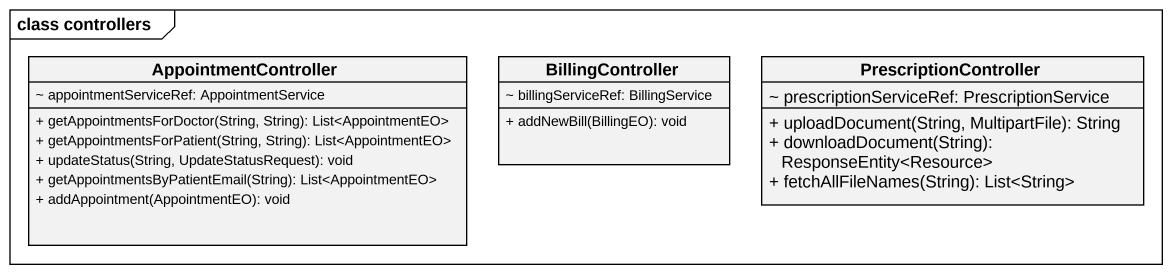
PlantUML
@startuml
mainframe class controllers
hide circle
hide empty members
skinparam classAttributeIconSize 0
class AppointmentController {
  ~ appointmentServiceRef: AppointmentService
  + getAppointmentsForDoctor(String, String): List<AppointmentEO>
  + getAppointmentsForPatient(String, String): List<AppointmentEO>
  + updateStatus(String, UpdateStatusRequest): void
  + getAppointmentsByPatientEmail(String): List<AppointmentEO>
  + addAppointment(AppointmentEO): void
}
class BillingController {
  ~ billingServiceRef: BillingService
  + addNewBill(BillingEO): void
}
class PrescriptionController {
  ~ prescriptionServiceRef: PrescriptionService
  + uploadDocument(String, MultipartFile): String
  + downloadDocument(String): ResponseEntity<Resource>
  + fetchAllFileNames(String): List<String>
}
@enduml
